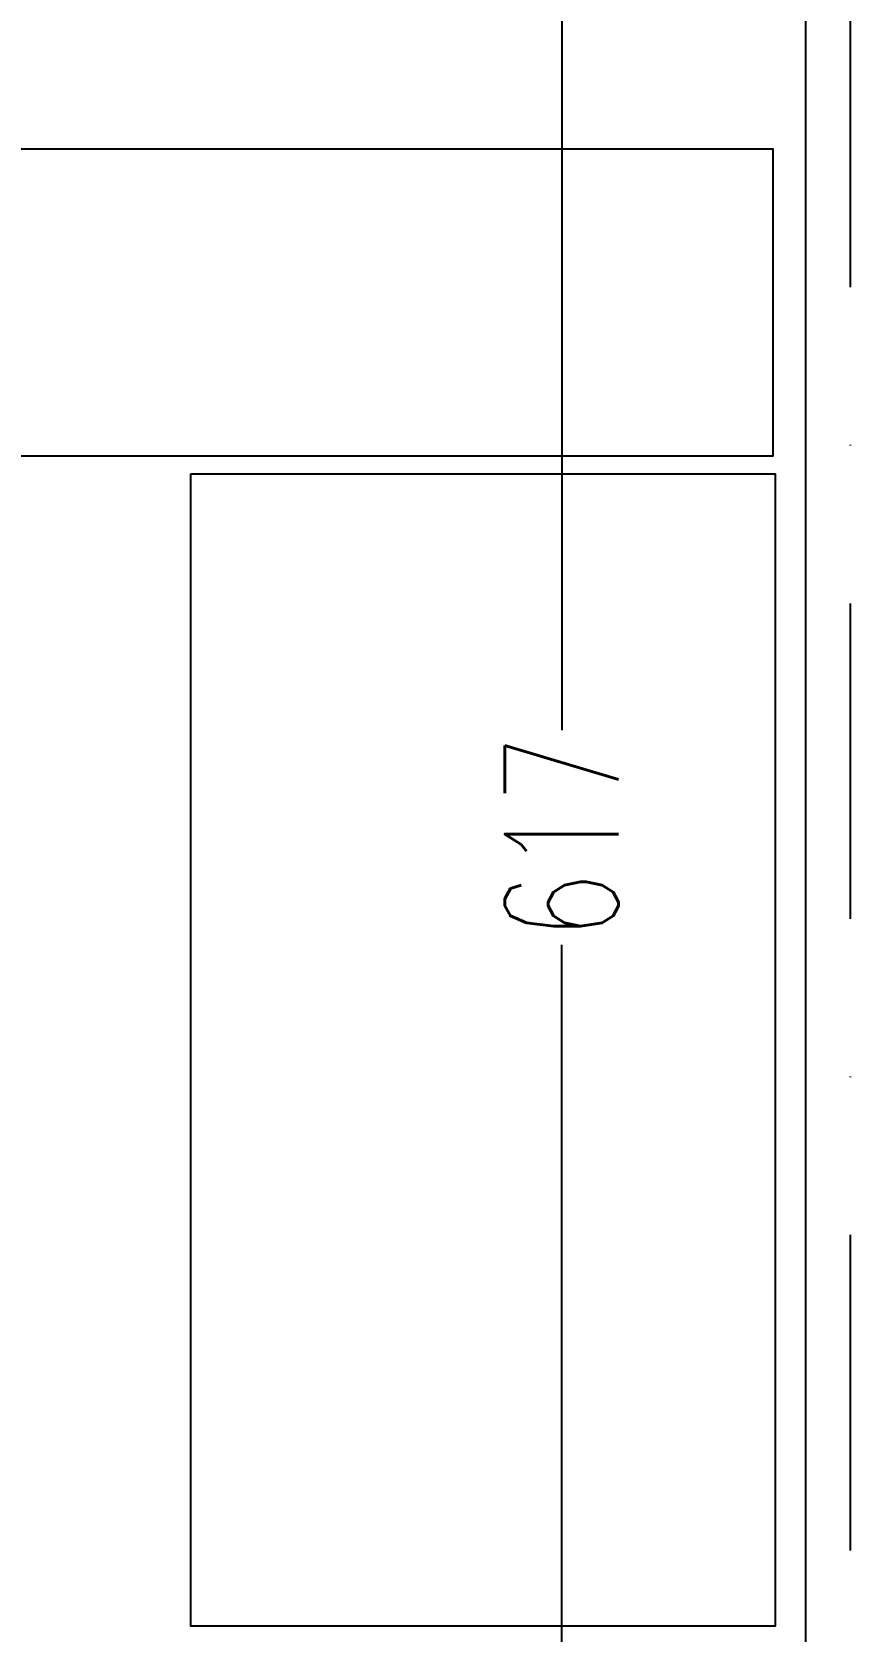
# Model space of a CAD drawing. Extents: x 58467 to 79089, y -33726 to -17391.
# Drawn here: x 78579.2 to 78708.9, y -19336.3 to -19082.9 of the extents above; entities that cross this region are included whole.
import ezdxf

# ---------------------------------------------------------------- set-up
doc = ezdxf.new("R2010")
doc.units = 0
doc.header["$LTSCALE"] = 100
doc.linetypes.add('DASHDOT', pattern=[1, 0.5, -0.25, 0, -0.25])
for name, color, linetype in [('BA_dim_ext', 185, 'Continuous'), ('BA_elev3', 8, 'Continuous'), ('BA_env_bound', 10, 'DASHDOT'), ('Kompozit', 122, 'Continuous')]:
    doc.layers.add(name, color=color, linetype=linetype)
doc.styles.add('dim', font='simplex.shx', dxfattribs={"width": 0.7})
doc.dimstyles.new('1_100', dxfattribs={"dimtxt": 8, "dimasz": 3, "dimexe": 6, "dimexo": 0, "dimgap": 2, "dimtad": 0, "dimdec": 1, "dimzin": 11, "dimtxsty": 'dim', "dimblk": 'DOT', "dimcen": 0, "dimdle": 1.25, "dimclrt": 256, "dimadec": 0, "dimazin": 0, "dimtfac": 1.25, "dimtdec": 1, "dimtix": 1, "dimtofl": 0, "dimtmove": 1, "dimatfit": 3, "dimldrblk": 'DOT', "dimfxl": 20, "dimfxlon": 1, "dimtolj": 1, "dimtzin": 0, "dimarcsym": 0})

# ---------------------------------------------------------------- blocks, each defined once
blk = doc.blocks.new('_Dot')
at = {"color": 0, "linetype": 'ByBlock', "lineweight": -2}
blk.add_line((-0.5, 0), (-1, 0), dxfattribs=at)
at = {"color": 0, "linetype": 'ByBlock', "const_width": 0.5}
blk.add_lwpolyline([(-0.25, 0, 1), (0.25, 0, 1)], format="xyb", close=True, dxfattribs=at)
blk = doc.blocks.new('*D29')
at = {"layer": 'BA_dim_ext', "color": 0, "lineweight": -2, "transparency": 16777216}
for p, q in [((4019.04, -31350.23), (4025.04, -31350.23)), ((4019.04, -31356.23), (4019.04, -31641.75)), ((4019.04, -31961.27), (4019.04, -31675.75)), ((4019.04, -31967.27), (4025.04, -31967.27))]:
    blk.add_line(p, q, dxfattribs=at)
at = {"layer": 'DEFPOINTS', "color": 0, "transparency": 16777216}
for p in [(4019.04, -31350.23), (4019.04, -31967.27), (4019.04, -31967.27)]:
    blk.add_point(p, dxfattribs=at)
at = {"layer": 'BA_dim_ext', "color": 0, "lineweight": -2, "transparency": 16777216, "xscale": 6, "yscale": 6, "zscale": 6}
for p, rotation in [((4019.04, -31350.23), 90), ((4019.04, -31967.27), 270)]:
    blk.add_blockref('_Dot', p, dxfattribs=dict(at, rotation=rotation))
at = {"layer": 'BA_dim_ext', "color": 2, "transparency": 16777216, "insert": (4019.04, -31658.75), "char_height": 18, "attachment_point": 5, "rotation": 90, "style": 'dim'}
blk.add_mtext('\\A1;617', dxfattribs=at)
blk = doc.blocks.new('*D34')
at = {"layer": 'BA_dim_ext', "color": 0, "lineweight": -2, "transparency": 16777216}
for p, q in [((4057.65, -31148.27), (4051.65, -31148.27)), ((4057.65, -31154.27), (4057.65, -32427.37)), ((4057.65, -33748.27), (4057.65, -32475.17)), ((4057.65, -33754.27), (4063.65, -33754.27))]:
    blk.add_line(p, q, dxfattribs=at)
at = {"layer": 'DEFPOINTS', "color": 0, "transparency": 16777216}
for p in [(4057.65, -31148.27), (4057.65, -31148.27), (4057.65, -33754.27)]:
    blk.add_point(p, dxfattribs=at)
at = {"layer": 'BA_dim_ext', "color": 0, "lineweight": -2, "transparency": 16777216, "xscale": 6, "yscale": 6, "zscale": 6}
for p, rotation in [((4057.65, -31148.27), 90), ((4057.65, -33754.27), 270)]:
    blk.add_blockref('_Dot', p, dxfattribs=dict(at, rotation=rotation))
at = {"layer": 'BA_dim_ext', "color": 2, "transparency": 16777216, "insert": (4057.65, -32451.27), "char_height": 18, "attachment_point": 5, "rotation": 90, "style": 'dim'}
blk.add_mtext('\\A1;2606', dxfattribs=at)
blk = doc.blocks.new('A$C56216D09')
at = {"layer": 'BA_elev3', "elevation": 1.31}
blk.add_lwpolyline([(3722.91, -515.53), (3871.14, -515.53), (3871.13, -466.92), (3750.81, -466.92), (3750.81, -201.34), (3679.86, -201.34), (3679.86, -217.64)], dxfattribs=at)
at = {"layer": 'Kompozit'}
blk.add_lwpolyline([(3778.83, -518.38), (3871.43, -518.38), (3871.43, -701.03), (3778.83, -701.03)], close=True, dxfattribs=at)
blk = doc.blocks.new('OLCU')
at = {"layer": 'BA_dim_ext'}
for base, p1, p2, picture, middle in [((4057.65, -31148.27), (4057.65, -33754.27), (4057.65, -31148.27), '*D34', (4057.65, -32451.27)), ((4019.04, -31967.27), (4019.04, -31350.23), (4019.04, -31967.27), '*D29', (4019.04, -31658.75))]:
    dim = blk.add_linear_dim(base=base, p1=p1, p2=p2, angle=90, dimstyle='1_100', override={"dimfxl": 2}, dxfattribs=at)
    dim.commit()
    dim.dimension.update_dxf_attribs({"geometry": picture, "text_midpoint": middle})

msp = doc.modelspace()

# ---------------------------------------------------------------- linework, layer by layer
at = {"layer": 'BA_env_bound'}
msp.add_lwpolyline([(77699.65, -18983.08), (77710.97, -18808.44), (78708.88, -18873.13), (78708.88, -21323.13), (76979.32, -21460.43), (76964.2, -18935.41)], close=True, dxfattribs=at)

# ---------------------------------------------------------------- block references
msp.add_blockref('A$C56216D09', (74825.57, -18634.53, -1.31))
at = {"layer": 'BA_dim_ext'}
msp.add_blockref('OLCU', (74644.15, 12448.2), dxfattribs=at)

doc.saveas('drawing.dxf')
